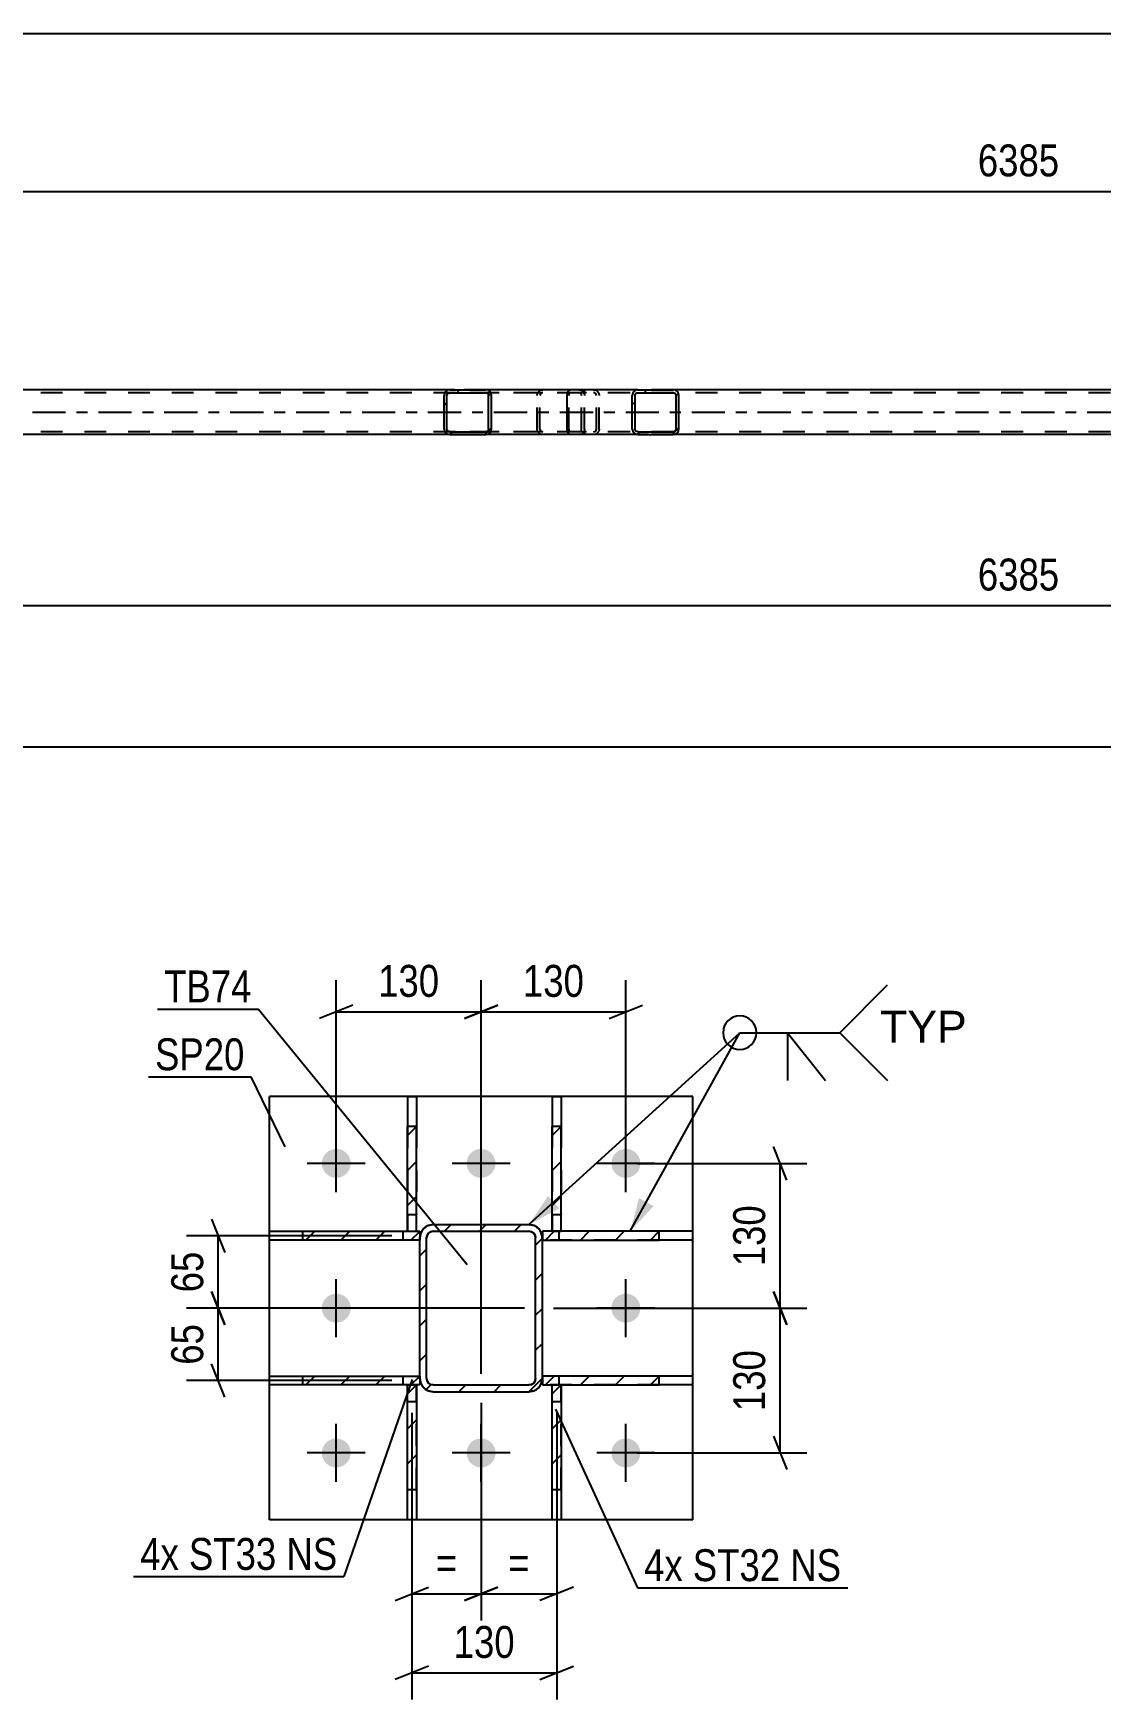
# Model space of a CAD drawing. Header units: millimetres. Extents: x -45 to 796, y -418 to 176.
# Drawn here: x 233.7 to 329.5, y -328.7 to -179.1 of the extents above; entities that cross this region are included whole.
import ezdxf

# ---------------------------------------------------------------- set-up
doc = ezdxf.new("R2010")
doc.units = ezdxf.units.MM
doc.linetypes.add('DXK_LINE_DOT2', pattern=[3.9198, 1.9599, -1.9599])
doc.linetypes.add('DXK_LINE_DOT3', pattern=[5.9187, 2.979, -0.9799, 0.9799, -0.9799])
doc.styles.add('Arial', font='ARIAL.TTF', dxfattribs={"height": 0.2})
doc.styles.add('Arial Narrow', font='ARIALN.TTF', dxfattribs={"height": 0.2})

# ---------------------------------------------------------------- blocks, each defined once
blk = doc.blocks.new('Part-122568648-7025 - 6955')
at = {"linetype": 'Continuous'}
h = blk.add_hatch(dxfattribs=at)
h.set_pattern_fill('', scale=0.7, style=0, pattern_type=0)
h.set_pattern_definition([(45, (274.8212, -211.3742), (-1.57154, 1.57154), [])])
h.paths.add_polyline_path([(274.86, -211.56), (274.82, -211.37), (274.71, -211.22), (274.54, -211.11), (274.35, -211.08), (271.11, -211.08), (270.92, -211.11), (270.75, -211.22), (270.64, -211.37), (270.6, -211.56), (270.6, -214.6), (270.64, -214.78), (270.75, -214.94), (270.92, -215.04), (271.11, -215.08), (274.35, -215.08), (274.54, -215.04), (274.71, -214.94), (274.82, -214.78), (274.86, -214.6)])
h.paths.add_polyline_path([(274.59, -214.69), (274.53, -214.77), (274.45, -214.82), (274.35, -214.84), (271.11, -214.84), (271.02, -214.82), (270.93, -214.77), (270.88, -214.69), (270.86, -214.6), (270.86, -211.56), (270.88, -211.47), (270.93, -211.39), (271.02, -211.34), (271.11, -211.32), (274.35, -211.32), (274.45, -211.34), (274.53, -211.39), (274.59, -211.47), (274.6, -211.56), (274.6, -214.6)])
at = {"color": 2, "linetype": 'Continuous'}
for p, q in [((270.64, -211.37), (270.6, -211.56)), ((270.6, -214.6), (270.6, -211.56)), ((270.86, -211.56), (270.88, -211.47)), ((270.86, -214.6), (270.86, -211.56)), ((270.88, -211.47), (270.93, -211.39)), ((271.11, -211.08), (270.92, -211.11)), ((270.93, -211.39), (271.02, -211.34)), ((271.02, -211.34), (271.11, -211.32)), ((271.11, -211.08), (274.35, -211.08)), ((271.11, -211.32), (274.35, -211.32)), ((281.93, -211.08), (274.35, -211.08)), ((274.54, -211.11), (274.35, -211.08)), ((274.35, -211.32), (274.45, -211.34)), ((274.45, -211.34), (274.53, -211.39)), ((274.53, -211.39), (274.59, -211.47)), ((274.59, -211.47), (274.6, -211.56)), ((274.6, -214.6), (274.6, -211.56)), ((274.86, -211.56), (274.82, -211.37)), ((274.86, -214.6), (274.86, -211.56)), ((270.6, -214.6), (270.64, -214.78)), ((270.88, -214.69), (270.86, -214.6)), ((270.93, -214.77), (270.88, -214.69)), ((270.92, -215.04), (271.11, -215.08)), ((271.02, -214.82), (270.93, -214.77)), ((271.11, -214.84), (271.02, -214.82)), ((271.11, -214.84), (274.35, -214.84)), ((271.11, -215.08), (274.35, -215.08)), ((274.45, -214.82), (274.35, -214.84)), ((274.35, -215.08), (274.54, -215.04)), ((281.93, -215.08), (274.35, -215.08)), ((274.53, -214.77), (274.45, -214.82)), ((274.59, -214.69), (274.53, -214.77)), ((274.6, -214.6), (274.59, -214.69)), ((274.82, -214.78), (274.86, -214.6))]:
    blk.add_line(p, q, dxfattribs=at)
at = {"color": 7, "linetype": 'DXK_LINE_DOT2'}
for p, q in [((274.35, -211.08), (271.11, -211.08)), ((282.7, -211.32), (271.11, -211.32)), ((278.95, -211.56), (278.99, -211.37)), ((278.95, -214.6), (278.95, -211.56)), ((279.23, -211.47), (279.21, -211.56)), ((279.21, -214.6), (279.21, -211.56)), ((279.28, -211.39), (279.23, -211.47)), ((279.27, -211.11), (279.46, -211.08)), ((279.37, -211.34), (279.28, -211.39)), ((279.46, -211.32), (279.37, -211.34)), ((282.7, -211.08), (281.93, -211.08)), ((282.7, -211.08), (282.89, -211.11)), ((282.8, -211.34), (282.7, -211.32)), ((282.88, -211.39), (282.8, -211.34)), ((282.93, -211.47), (282.88, -211.39)), ((282.95, -211.56), (282.93, -211.47)), ((282.95, -214.6), (282.95, -211.56)), ((283.17, -211.37), (283.21, -211.56)), ((283.21, -214.6), (283.21, -211.56)), ((282.7, -214.84), (271.11, -214.84)), ((274.35, -215.08), (271.11, -215.08)), ((278.99, -214.78), (278.95, -214.6)), ((279.21, -214.6), (279.23, -214.69)), ((279.23, -214.69), (279.28, -214.77)), ((279.46, -215.08), (279.27, -215.04)), ((279.28, -214.77), (279.31, -214.78)), ((279.31, -214.78), (279.37, -214.82)), ((279.37, -214.82), (279.46, -214.84)), ((282.7, -215.08), (281.93, -215.08)), ((282.7, -214.84), (282.8, -214.82)), ((282.89, -215.04), (282.7, -215.08)), ((282.8, -214.82), (282.88, -214.77)), ((282.88, -214.77), (282.93, -214.69)), ((282.93, -214.69), (282.95, -214.6)), ((283.21, -214.6), (283.17, -214.78))]:
    blk.add_line(p, q, dxfattribs=at)
at = {"color": 2, "linetype": 'Continuous'}
for centre, start, end in [((271.09, -211.58), 110.7583, 155.68), ((274.37, -211.58), 24.32, 69.2417), ((271.09, -214.58), 204.32, 249.2417), ((274.37, -214.58), 290.7583, 335.68)]:
    blk.add_arc(centre, 0.496, start, end, dxfattribs=at)
at = {"color": 7, "linetype": 'DXK_LINE_DOT2'}
for centre, start, end in [((279.44, -211.58), 110.7583, 155.68), ((282.72, -211.58), 24.32, 69.2417), ((279.44, -214.58), 204.32, 249.2417), ((282.72, -214.58), 290.7583, 335.68)]:
    blk.add_arc(centre, 0.496, start, end, dxfattribs=at)
blk = doc.blocks.new('Part-122568648-7106 - 6955')
at = {"color": 7, "linetype": 'DXK_LINE_DOT2'}
for p, q in [((718.48, -211.32), (56.08, -211.32)), ((291.17, -211.08), (271.11, -211.08)), ((718.48, -214.84), (56.08, -214.84)), ((708.37, -215.08), (185.98, -215.08)), ((291.17, -215.08), (271.11, -215.08))]:
    blk.add_line(p, q, dxfattribs=at)
at = {"color": 2, "linetype": 'Continuous'}
for p, q in [((271.11, -211.08), (206.04, -211.08)), ((356.25, -211.08), (291.17, -211.08)), ((271.11, -215.08), (206.04, -215.08)), ((356.25, -215.08), (291.17, -215.08))]:
    blk.add_line(p, q, dxfattribs=at)
at = {"color": 7, "linetype": 'DXK_LINE_DOT3'}
blk.add_line((56.08, -213.08), (718.48, -213.08), dxfattribs=at)
blk = doc.blocks.new('Part-122568648-7164 - 6955')
at = {"linetype": 'Continuous'}
h = blk.add_hatch(dxfattribs=at)
h.set_pattern_fill('', scale=0.7, style=0, pattern_type=0)
h.set_pattern_definition([(45, (291.639, -211.3742), (-1.57154, 1.57154), [])])
h.paths.add_polyline_path([(291.68, -211.56), (291.64, -211.37), (291.53, -211.22), (291.37, -211.11), (291.17, -211.08), (287.99, -211.08), (287.8, -211.11), (287.63, -211.22), (287.53, -211.37), (287.49, -211.56), (287.49, -214.6), (287.53, -214.78), (287.63, -214.94), (287.8, -215.04), (287.99, -215.08), (291.17, -215.08), (291.37, -215.04), (291.53, -214.94), (291.64, -214.78), (291.68, -214.6)])
h.paths.add_polyline_path([(291.41, -214.69), (291.35, -214.77), (291.27, -214.82), (291.17, -214.84), (287.99, -214.84), (287.89, -214.82), (287.81, -214.77), (287.76, -214.69), (287.74, -214.6), (287.74, -211.56), (287.76, -211.47), (287.81, -211.39), (287.89, -211.34), (287.99, -211.32), (291.17, -211.32), (291.27, -211.34), (291.35, -211.39), (291.41, -211.47), (291.43, -211.56), (291.43, -214.6)])
at = {"color": 2, "linetype": 'Continuous'}
for p, q in [((281.66, -211.56), (281.68, -211.37)), ((281.66, -214.6), (281.66, -211.56)), ((281.68, -211.37), (281.74, -211.22)), ((281.74, -211.22), (281.83, -211.11)), ((281.83, -211.11), (281.93, -211.08)), ((287.99, -211.08), (281.93, -211.08)), ((287.53, -211.37), (287.49, -211.56)), ((287.49, -214.6), (287.49, -211.56)), ((287.74, -211.56), (287.76, -211.47)), ((287.74, -214.6), (287.74, -211.56)), ((287.76, -211.47), (287.81, -211.39)), ((287.99, -211.08), (287.8, -211.11)), ((287.81, -211.39), (287.89, -211.34)), ((287.89, -211.34), (287.99, -211.32)), ((287.99, -211.08), (291.17, -211.08)), ((287.99, -211.32), (291.17, -211.32)), ((291.37, -211.11), (291.17, -211.08)), ((291.17, -211.32), (291.27, -211.34)), ((291.27, -211.34), (291.35, -211.39)), ((291.35, -211.39), (291.41, -211.47)), ((291.41, -211.47), (291.43, -211.56)), ((291.43, -214.6), (291.43, -211.56)), ((291.68, -211.56), (291.64, -211.37)), ((291.68, -214.6), (291.68, -211.56)), ((281.68, -214.78), (281.66, -214.6)), ((281.74, -214.94), (281.68, -214.78)), ((281.83, -215.04), (281.74, -214.94)), ((281.93, -215.08), (281.83, -215.04)), ((287.99, -215.08), (281.93, -215.08)), ((287.49, -214.6), (287.53, -214.78)), ((287.76, -214.69), (287.74, -214.6)), ((287.81, -214.77), (287.76, -214.69)), ((287.8, -215.04), (287.99, -215.08)), ((287.89, -214.82), (287.81, -214.77)), ((287.99, -214.84), (287.89, -214.82)), ((287.99, -214.84), (291.17, -214.84)), ((287.99, -215.08), (291.17, -215.08)), ((291.27, -214.82), (291.17, -214.84)), ((291.17, -215.08), (291.37, -215.04)), ((291.35, -214.77), (291.27, -214.82)), ((291.41, -214.69), (291.35, -214.77)), ((291.43, -214.6), (291.41, -214.69)), ((291.64, -214.78), (291.68, -214.6))]:
    blk.add_line(p, q, dxfattribs=at)
at = {"color": 7, "linetype": 'DXK_LINE_DOT2'}
for p, q in [((281.81, -211.47), (281.8, -211.56)), ((281.8, -214.6), (281.8, -211.56)), ((281.84, -211.39), (281.81, -211.47)), ((281.88, -211.34), (281.84, -211.39)), ((281.93, -211.32), (281.88, -211.34)), ((291.17, -211.32), (281.93, -211.32)), ((283.21, -211.32), (283.21, -211.08)), ((284.02, -211.08), (284.22, -211.11)), ((284.12, -211.34), (284.02, -211.32)), ((284.2, -211.39), (284.12, -211.34)), ((284.26, -211.47), (284.2, -211.39)), ((284.28, -211.56), (284.26, -211.47)), ((284.28, -214.6), (284.28, -211.56)), ((284.49, -211.37), (284.53, -211.56)), ((284.53, -214.6), (284.53, -211.56)), ((291.17, -211.08), (287.99, -211.08)), ((281.8, -214.6), (281.81, -214.69)), ((281.81, -214.69), (281.84, -214.77)), ((281.84, -214.77), (281.88, -214.82)), ((281.88, -214.82), (281.93, -214.84)), ((291.17, -214.84), (281.93, -214.84)), ((283.21, -215.08), (283.21, -214.84)), ((284.02, -214.84), (284.12, -214.82)), ((284.22, -215.04), (284.02, -215.08)), ((284.12, -214.82), (284.2, -214.77)), ((284.2, -214.77), (284.26, -214.69)), ((284.26, -214.69), (284.28, -214.6)), ((284.53, -214.6), (284.49, -214.78)), ((291.17, -215.08), (287.99, -215.08))]:
    blk.add_line(p, q, dxfattribs=at)
for centre, start, end in [((284.04, -211.57), 23.8494, 68.8059), ((284.04, -214.58), 291.1941, 336.1506)]:
    blk.add_arc(centre, 0.492, start, end, dxfattribs=at)
at = {"color": 2, "linetype": 'Continuous'}
for centre, start, end in [((287.98, -211.57), 111.1941, 156.1506), ((291.19, -211.57), 23.8494, 68.8059), ((287.98, -214.58), 203.8494, 248.8059), ((291.19, -214.58), 291.1941, 336.1506)]:
    blk.add_arc(centre, 0.492, start, end, dxfattribs=at)
blk = doc.blocks.new('Part-122568648-3587 - 3463')
at = {"linetype": 'Continuous'}
h = blk.add_hatch(dxfattribs=at)
h.set_pattern_fill('', scale=0.7, style=0, pattern_type=0)
h.set_pattern_definition([(45, (289.9198, -299.6147), (-1.57154, 1.57154), [])])
h.paths.add_polyline_path([(289.92, -300.41), (289.92, -299.61), (279.42, -299.61), (279.42, -300.41)])
at = {"color": 7, "linetype": 'DXK_LINE_DOT2'}
for p, q in [((289.92, -299.61), (279.42, -299.61)), ((279.42, -299.61), (279.42, -300.41)), ((289.92, -300.41), (279.42, -300.41)), ((280.92, -300.41), (280.92, -299.61))]:
    blk.add_line(p, q, dxfattribs=at)
at = {"color": 2, "linetype": 'Continuous'}
for p, q in [((289.92, -299.61), (279.42, -299.61)), ((279.42, -299.61), (279.42, -300.41)), ((279.42, -300.41), (289.92, -300.41)), ((292.92, -299.61), (289.92, -299.61)), ((289.92, -300.41), (289.92, -299.61)), ((292.92, -300.41), (289.92, -300.41)), ((292.92, -300.41), (292.92, -299.61))]:
    blk.add_line(p, q, dxfattribs=at)
blk = doc.blocks.new('Part-122568648-3534 - 3463')
at = {"linetype": 'Continuous'}
h = blk.add_hatch(dxfattribs=at)
h.set_pattern_fill('', scale=0.7, style=0, pattern_type=0)
h.set_pattern_definition([(45, (268.106, -277.2026), (-1.57154, 1.57154), [])])
h.paths.add_polyline_path([(268.11, -286.6), (268.11, -277.2), (267.31, -277.2), (267.31, -286.6)])
at = {"color": 2, "linetype": 'Continuous'}
for p, q in [((267.31, -274.51), (267.31, -277.2)), ((267.31, -274.51), (268.11, -274.51)), ((268.11, -274.51), (268.11, -277.2)), ((267.31, -286.6), (267.31, -277.2)), ((268.11, -277.2), (267.31, -277.2)), ((268.11, -286.6), (268.11, -277.2)), ((267.31, -286.6), (268.11, -286.6))]:
    blk.add_line(p, q, dxfattribs=at)
at = {"color": 7, "linetype": 'DXK_LINE_DOT2'}
for p, q in [((267.31, -277.2), (267.31, -286.6)), ((268.11, -277.2), (268.11, -285.1)), ((267.31, -285.1), (268.11, -285.1)), ((268.11, -286.6), (268.11, -285.1)), ((267.31, -286.6), (268.11, -286.6))]:
    blk.add_line(p, q, dxfattribs=at)
blk = doc.blocks.new('Part-122568648-3478 - 3463')
at = {"linetype": 'Continuous'}
h = blk.add_hatch(dxfattribs=at)
h.set_pattern_fill('', scale=0.7, style=0, pattern_type=0)
h.set_pattern_definition([(45, (279.4215, -299.8125), (-1.57154, 1.57154), [])])
h.paths.add_polyline_path([(279.33, -300.27), (279.42, -299.81), (279.42, -287.21), (279.33, -286.75), (279.07, -286.36), (278.68, -286.1), (278.22, -286.01), (269.62, -286.01), (269.16, -286.1), (268.77, -286.36), (268.51, -286.75), (268.42, -287.21), (268.42, -299.81), (268.51, -300.27), (268.77, -300.66), (269.16, -300.92), (269.62, -301.01), (278.22, -301.01), (278.68, -300.92), (279.07, -300.66)])
h.paths.add_polyline_path([(278.45, -300.37), (278.22, -300.41), (269.62, -300.41), (269.39, -300.37), (269.2, -300.24), (269.07, -300.04), (269.02, -299.81), (269.02, -287.21), (269.07, -286.98), (269.2, -286.79), (269.39, -286.66), (269.62, -286.61), (278.22, -286.61), (278.45, -286.66), (278.65, -286.79), (278.78, -286.98), (278.82, -287.21), (278.82, -299.81), (278.78, -300.04), (278.65, -300.24)])
at = {"color": 7, "linetype": 'DXK_LINE_DOT2'}
for p, q in [((268.42, -287.21), (268.51, -286.75)), ((268.42, -299.81), (268.42, -287.21)), ((269.07, -286.98), (269.02, -287.21)), ((269.02, -299.81), (269.02, -287.21)), ((269.2, -286.79), (269.07, -286.98)), ((269.16, -286.1), (269.62, -286.01)), ((269.39, -286.66), (269.2, -286.79)), ((269.62, -286.61), (269.39, -286.66)), ((269.62, -286.01), (278.22, -286.01)), ((269.62, -286.61), (278.22, -286.61)), ((278.22, -286.01), (278.68, -286.1)), ((278.45, -286.66), (278.22, -286.61)), ((278.65, -286.79), (278.45, -286.66)), ((278.78, -286.98), (278.65, -286.79)), ((278.82, -287.21), (278.78, -286.98)), ((278.82, -299.81), (278.82, -287.21)), ((279.33, -286.75), (279.42, -287.21)), ((279.42, -299.81), (279.42, -287.21)), ((268.51, -300.27), (268.42, -299.81)), ((269.02, -299.81), (269.07, -300.04)), ((269.07, -300.04), (269.2, -300.24)), ((269.2, -300.24), (269.39, -300.37)), ((269.39, -300.37), (269.62, -300.41)), ((269.62, -300.41), (278.22, -300.41)), ((278.22, -300.41), (278.45, -300.37)), ((278.45, -300.37), (278.65, -300.24)), ((278.65, -300.24), (278.78, -300.04)), ((278.78, -300.04), (278.82, -299.81)), ((279.42, -299.81), (279.33, -300.27)), ((269.62, -301.01), (269.16, -300.92)), ((269.62, -301.01), (278.22, -301.01)), ((278.68, -300.92), (278.22, -301.01))]:
    blk.add_line(p, q, dxfattribs=at)
at = {"color": 2, "linetype": 'Continuous'}
for p, q in [((268.51, -286.75), (268.42, -287.21)), ((268.42, -299.81), (268.42, -287.21)), ((269.02, -287.21), (269.07, -286.98)), ((269.02, -299.81), (269.02, -287.21)), ((269.07, -286.98), (269.2, -286.79)), ((269.62, -286.01), (269.16, -286.1)), ((269.2, -286.79), (269.39, -286.66)), ((269.39, -286.66), (269.62, -286.61)), ((269.62, -286.01), (278.22, -286.01)), ((269.62, -286.61), (278.22, -286.61)), ((278.68, -286.1), (278.22, -286.01)), ((278.22, -286.61), (278.45, -286.66)), ((278.45, -286.66), (278.65, -286.79)), ((278.65, -286.79), (278.78, -286.98)), ((278.78, -286.98), (278.82, -287.21)), ((278.82, -299.81), (278.82, -287.21)), ((279.42, -287.21), (279.33, -286.75)), ((279.42, -299.81), (279.42, -287.21)), ((268.42, -299.81), (268.51, -300.27)), ((269.07, -300.04), (269.02, -299.81)), ((269.2, -300.24), (269.07, -300.04)), ((269.39, -300.37), (269.2, -300.24)), ((269.62, -300.41), (269.39, -300.37)), ((269.62, -300.41), (278.22, -300.41)), ((278.45, -300.37), (278.22, -300.41)), ((278.65, -300.24), (278.45, -300.37)), ((278.78, -300.04), (278.65, -300.24)), ((278.82, -299.81), (278.78, -300.04)), ((279.33, -300.27), (279.42, -299.81)), ((269.16, -300.92), (269.62, -301.01)), ((269.62, -301.01), (278.22, -301.01)), ((278.22, -301.01), (278.68, -300.92))]:
    blk.add_line(p, q, dxfattribs=at)
at = {"color": 7, "linetype": 'DXK_LINE_DOT3'}
blk.add_line((273.92, -293.51), (273.92, -293.51), dxfattribs=at)
at = {"color": 7, "linetype": 'DXK_LINE_DOT2'}
for centre, start, end in [((269.62, -287.21), 112.5, 157.5), ((278.22, -287.21), 22.5, 67.5), ((269.62, -299.81), 202.5, 247.5), ((278.22, -299.81), 292.5, 337.5)]:
    blk.add_arc(centre, 1.2, start, end, dxfattribs=at)
at = {"color": 2, "linetype": 'Continuous'}
for centre, start, end in [((269.62, -287.21), 112.5, 157.5), ((278.22, -287.21), 22.5, 67.5), ((269.62, -299.81), 202.5, 247.5), ((278.22, -299.81), 292.5, 337.5)]:
    blk.add_arc(centre, 1.2, start, end, dxfattribs=at)
blk = doc.blocks.new('Part-122568648-3509 - 3463')
at = {"linetype": 'Continuous'}
h = blk.add_hatch(dxfattribs=at)
h.set_pattern_fill('', scale=0.7, style=0, pattern_type=0)
h.set_pattern_definition([(45, (268.4215, -286.615), (-1.57154, 1.57154), [])])
h.paths.add_polyline_path([(268.42, -287.41), (268.42, -286.61), (257.92, -286.61), (257.92, -287.41)])
at = {"color": 2, "linetype": 'Continuous'}
for p, q in [((254.92, -287.41), (254.92, -286.61)), ((254.92, -286.61), (257.92, -286.61)), ((257.92, -286.61), (268.42, -286.61)), ((257.92, -287.41), (257.92, -286.61)), ((268.42, -286.61), (268.42, -287.41)), ((257.92, -287.41), (254.92, -287.41)), ((268.42, -287.41), (257.92, -287.41))]:
    blk.add_line(p, q, dxfattribs=at)
at = {"color": 7, "linetype": 'DXK_LINE_DOT2'}
for p, q in [((257.92, -286.61), (268.42, -286.61)), ((266.92, -287.41), (266.92, -286.61)), ((268.42, -286.61), (268.42, -287.41)), ((268.42, -287.41), (257.92, -287.41))]:
    blk.add_line(p, q, dxfattribs=at)
blk = doc.blocks.new('Part-122568648-3524 - 3463')
at = {"linetype": 'Continuous'}
h = blk.add_hatch(dxfattribs=at)
h.set_pattern_fill('', scale=0.7, style=0, pattern_type=0)
h.set_pattern_definition([(45, (268.1066, -300.4048), (-1.57154, 1.57154), [])])
h.paths.add_polyline_path([(268.11, -309.82), (268.11, -300.4), (267.31, -300.4), (267.31, -309.82)])
at = {"color": 7, "linetype": 'DXK_LINE_DOT2'}
for p, q in [((267.31, -301.9), (267.31, -300.4)), ((267.31, -300.4), (268.11, -300.4)), ((268.11, -309.82), (268.11, -300.4)), ((267.31, -301.9), (268.11, -301.9)), ((267.31, -309.82), (267.31, -301.9))]:
    blk.add_line(p, q, dxfattribs=at)
at = {"color": 2, "linetype": 'Continuous'}
for p, q in [((267.31, -309.82), (267.31, -300.4)), ((267.31, -300.4), (268.11, -300.4)), ((268.11, -300.4), (268.11, -309.82)), ((267.31, -312.51), (267.31, -309.82)), ((268.11, -309.82), (267.31, -309.82)), ((268.11, -309.82), (268.11, -312.51)), ((268.11, -312.51), (267.31, -312.51))]:
    blk.add_line(p, q, dxfattribs=at)
blk = doc.blocks.new('Part-122568648-3529 - 3463')
at = {"linetype": 'Continuous'}
h = blk.add_hatch(dxfattribs=at)
h.set_pattern_fill('', scale=0.7, style=0, pattern_type=0)
h.set_pattern_definition([(45, (281.106, -300.4048), (-1.57154, 1.57154), [])])
h.paths.add_polyline_path([(281.11, -309.82), (281.11, -300.4), (280.31, -300.4), (280.31, -309.82)])
at = {"color": 7, "linetype": 'DXK_LINE_DOT2'}
for p, q in [((280.31, -301.9), (280.31, -300.4)), ((280.31, -300.4), (281.11, -300.4)), ((281.11, -309.82), (281.11, -300.4)), ((280.31, -301.9), (281.11, -301.9)), ((280.31, -309.82), (280.31, -301.9))]:
    blk.add_line(p, q, dxfattribs=at)
at = {"color": 2, "linetype": 'Continuous'}
for p, q in [((280.31, -309.82), (280.31, -300.4)), ((280.31, -300.4), (281.11, -300.4)), ((281.11, -300.4), (281.11, -309.82)), ((280.31, -312.51), (280.31, -309.82)), ((281.11, -309.82), (280.31, -309.82)), ((281.11, -309.82), (281.11, -312.51)), ((281.11, -312.51), (280.31, -312.51))]:
    blk.add_line(p, q, dxfattribs=at)
blk = doc.blocks.new('Part-122568648-3539 - 3463')
at = {"linetype": 'Continuous'}
h = blk.add_hatch(dxfattribs=at)
h.set_pattern_fill('', scale=0.7, style=0, pattern_type=0)
h.set_pattern_definition([(45, (281.1055, -277.2027), (-1.57154, 1.57154), [])])
h.paths.add_polyline_path([(281.11, -286.6), (281.11, -277.2), (280.31, -277.2), (280.31, -286.6)])
at = {"color": 2, "linetype": 'Continuous'}
for p, q in [((280.31, -274.51), (280.31, -277.2)), ((280.31, -274.51), (281.11, -274.51)), ((281.11, -274.51), (281.11, -277.2)), ((280.31, -286.6), (280.31, -277.2)), ((281.11, -277.2), (280.31, -277.2)), ((281.11, -286.6), (281.11, -277.2)), ((280.31, -286.6), (281.11, -286.6))]:
    blk.add_line(p, q, dxfattribs=at)
at = {"color": 7, "linetype": 'DXK_LINE_DOT2'}
for p, q in [((280.31, -277.2), (280.31, -286.6)), ((281.11, -277.2), (281.11, -285.1)), ((280.31, -285.1), (281.11, -285.1)), ((281.11, -286.6), (281.11, -285.1)), ((280.31, -286.6), (281.11, -286.6))]:
    blk.add_line(p, q, dxfattribs=at)
blk = doc.blocks.new('Bolt-122568648-3628 - 3463')
at = {"linetype": 'Continuous'}
for points in [[(259.62, -280.51, -1), (262.22, -280.51, -1)], [(272.62, -280.51, -1), (275.22, -280.51, -1)], [(285.62, -280.51, -1), (288.22, -280.51, -1)], [(259.62, -293.51, -1), (262.22, -293.51, -1)], [(285.62, -293.51, -1), (288.22, -293.51, -1)], [(259.62, -306.51, -1), (262.22, -306.51, -1)], [(272.62, -306.51, -1), (275.22, -306.51, -1)], [(285.62, -306.51, -1), (288.22, -306.51, -1)]]:
    blk.add_hatch(color=1, dxfattribs=at).paths.add_polyline_path(points)
at = {"color": 1, "linetype": 'Continuous'}
for p, q in [((260.92, -283.11), (260.92, -277.91)), ((273.92, -283.11), (273.92, -277.91)), ((286.92, -283.11), (286.92, -277.91)), ((263.52, -280.51), (258.32, -280.51)), ((276.52, -280.51), (271.32, -280.51)), ((289.52, -280.51), (284.32, -280.51)), ((260.92, -296.11), (260.92, -290.91)), ((286.92, -296.11), (286.92, -290.91)), ((263.52, -293.51), (258.32, -293.51)), ((289.52, -293.51), (284.32, -293.51)), ((260.92, -309.11), (260.92, -303.91)), ((273.92, -309.11), (273.92, -303.91)), ((286.92, -309.11), (286.92, -303.91)), ((263.52, -306.51), (258.32, -306.51)), ((276.52, -306.51), (271.32, -306.51)), ((289.52, -306.51), (284.32, -306.51))]:
    blk.add_line(p, q, dxfattribs=at)
blk = doc.blocks.new('Part-122568648-3581 - 3463')
at = {"color": 2, "linetype": 'Continuous'}
for p, q in [((254.92, -312.51), (254.92, -274.51)), ((292.92, -274.51), (254.92, -274.51)), ((292.92, -312.51), (292.92, -274.51)), ((292.92, -312.51), (254.92, -312.51))]:
    blk.add_line(p, q, dxfattribs=at)
blk = doc.blocks.new('Part-122568648-3592 - 3463')
at = {"linetype": 'Continuous'}
h = blk.add_hatch(dxfattribs=at)
h.set_pattern_fill('', scale=0.7, style=0, pattern_type=0)
h.set_pattern_definition([(45, (289.9198, -286.6147), (-1.57154, 1.57154), [])])
h.paths.add_polyline_path([(289.92, -287.41), (289.92, -286.61), (279.42, -286.61), (279.42, -287.41)])
at = {"color": 7, "linetype": 'DXK_LINE_DOT2'}
for p, q in [((289.92, -286.61), (279.42, -286.61)), ((279.42, -286.61), (279.42, -287.41)), ((280.92, -287.41), (280.92, -286.61)), ((289.92, -287.41), (279.42, -287.41))]:
    blk.add_line(p, q, dxfattribs=at)
at = {"color": 2, "linetype": 'Continuous'}
for p, q in [((289.92, -286.61), (279.42, -286.61)), ((279.42, -286.61), (279.42, -287.41)), ((292.92, -286.61), (289.92, -286.61)), ((289.92, -287.41), (289.92, -286.61)), ((292.92, -287.41), (292.92, -286.61)), ((279.42, -287.41), (289.92, -287.41)), ((292.92, -287.41), (289.92, -287.41))]:
    blk.add_line(p, q, dxfattribs=at)
blk = doc.blocks.new('Part-122568648-3610 - 3463')
at = {"linetype": 'Continuous'}
h = blk.add_hatch(dxfattribs=at)
h.set_pattern_fill('', scale=0.7, style=0, pattern_type=0)
h.set_pattern_definition([(45, (268.4215, -299.615), (-1.57154, 1.57154), [])])
h.paths.add_polyline_path([(268.42, -300.41), (268.42, -299.61), (257.92, -299.61), (257.92, -300.41)])
at = {"color": 2, "linetype": 'Continuous'}
for p, q in [((254.92, -300.41), (254.92, -299.61)), ((254.92, -299.61), (257.92, -299.61)), ((257.92, -300.41), (254.92, -300.41)), ((257.92, -299.61), (268.42, -299.61)), ((257.92, -300.41), (257.92, -299.61)), ((268.42, -300.41), (257.92, -300.41)), ((268.42, -299.61), (268.42, -300.41))]:
    blk.add_line(p, q, dxfattribs=at)
at = {"color": 7, "linetype": 'DXK_LINE_DOT2'}
for p, q in [((257.92, -299.61), (268.42, -299.61)), ((268.42, -300.41), (257.92, -300.41)), ((266.92, -300.41), (266.92, -299.61)), ((268.42, -299.61), (268.42, -300.41))]:
    blk.add_line(p, q, dxfattribs=at)
blk = doc.blocks.new('StraightDimension-122568648-7291 - 6955')
at = {"color": 7, "linetype": 'Continuous'}
blk.add_line((45.22, -243.13), (729.34, -243.13), dxfattribs=at)
blk = doc.blocks.new('StraightDimension-122568648-7313 - 6955')
at = {"color": 7, "linetype": 'Continuous'}
blk.add_line((194.47, -230.43), (449.88, -230.43), dxfattribs=at)
at = {"color": 0}
blk.add_wipeout([(326.43, -229.68), (326.43, -225.48), (317.92, -225.48), (317.92, -229.68)], dxfattribs=at)
at = {"color": 3, "style": 'Arial Narrow'}
blk.add_text('6385', height=2.863, dxfattribs=at).set_placement((318.52, -229.08))
blk = doc.blocks.new('StraightDimension-122568648-7356 - 6955')
at = {"color": 7, "linetype": 'Continuous'}
blk.add_line((194.47, -193.25), (449.88, -193.25), dxfattribs=at)
at = {"color": 0}
blk.add_wipeout([(326.43, -192.5), (326.43, -188.3), (317.92, -188.3), (317.92, -192.5)], dxfattribs=at)
at = {"color": 3, "style": 'Arial Narrow'}
blk.add_text('6385', height=2.863, dxfattribs=at).set_placement((318.52, -191.9))
blk = doc.blocks.new('StraightDimension-122568648-7381 - 6955')
at = {"color": 7, "linetype": 'Continuous'}
blk.add_line((45.86, -179.06), (728.7, -179.06), dxfattribs=at)
blk = doc.blocks.new('StraightDimension-122568648-3762 - 3463')
at = {"color": 7, "linetype": 'Continuous'}
for p, q in [((273.92, -302.01), (273.92, -321.56)), ((280.71, -313.51), (280.71, -321.56)), ((272.42, -319.76), (275.42, -318.56)), ((282.21, -318.56), (279.21, -319.76)), ((273.92, -319.16), (280.71, -319.16))]:
    blk.add_line(p, q, dxfattribs=at)
at = {"color": 0}
blk.add_wipeout([(278.87, -318.41), (278.87, -314.21), (275.75, -314.21), (275.75, -318.41)], dxfattribs=at)
at = {"color": 3, "style": 'Arial Narrow'}
blk.add_text('=', height=2.86, dxfattribs=at).set_placement((276.35, -317.81))
blk = doc.blocks.new('StraightDimension-122568648-3691 - 3463')
at = {"color": 7, "linetype": 'Continuous'}
for p, q in [((267.71, -302.9), (267.71, -328.66)), ((280.71, -302.9), (280.71, -328.66)), ((269.21, -325.66), (266.21, -326.86)), ((279.21, -326.86), (282.21, -325.66)), ((267.71, -326.26), (280.71, -326.26))]:
    blk.add_line(p, q, dxfattribs=at)
at = {"color": 0}
blk.add_wipeout([(277.55, -325.51), (277.55, -321.31), (270.86, -321.31), (270.86, -325.51)], dxfattribs=at)
at = {"color": 3, "style": 'Arial Narrow'}
blk.add_text('130', height=2.863, dxfattribs=at).set_placement((271.46, -324.91))
blk = doc.blocks.new('StraightDimension-122568648-3697 - 3463')
at = {"color": 7, "linetype": 'Continuous'}
for p, q in [((260.92, -279.51), (260.92, -264.06)), ((273.92, -299.41), (273.92, -264.06)), ((262.42, -266.31), (259.42, -267.51)), ((260.92, -266.91), (273.92, -266.91)), ((272.42, -267.51), (275.42, -266.31))]:
    blk.add_line(p, q, dxfattribs=at)
at = {"color": 0}
blk.add_wipeout([(270.76, -266.16), (270.76, -261.96), (264.08, -261.96), (264.08, -266.16)], dxfattribs=at)
at = {"color": 3, "style": 'Arial Narrow'}
blk.add_text('130', height=2.863, dxfattribs=at).set_placement((264.68, -265.56))
blk = doc.blocks.new('StraightDimension-122568648-3710 - 3463')
at = {"color": 7, "linetype": 'Continuous'}
for p, q in [((273.92, -299.41), (273.92, -264.06)), ((286.92, -279.51), (286.92, -264.06)), ((275.42, -266.31), (272.42, -267.51)), ((273.92, -266.91), (286.92, -266.91)), ((285.42, -267.51), (288.42, -266.31))]:
    blk.add_line(p, q, dxfattribs=at)
at = {"color": 0}
blk.add_wipeout([(283.76, -266.16), (283.76, -261.96), (277.08, -261.96), (277.08, -266.16)], dxfattribs=at)
at = {"color": 3, "style": 'Arial Narrow'}
blk.add_text('130', height=2.863, dxfattribs=at).set_placement((277.68, -265.56))
blk = doc.blocks.new('StraightDimension-122568648-3741 - 3463')
at = {"color": 7, "linetype": 'Continuous'}
for p, q in [((301.37, -295.01), (300.17, -292.01)), ((280.42, -293.51), (303.17, -293.51)), ((300.77, -306.51), (300.77, -293.51)), ((300.17, -305.01), (301.37, -308.01)), ((287.92, -306.51), (303.17, -306.51))]:
    blk.add_line(p, q, dxfattribs=at)
at = {"color": 0}
blk.add_wipeout([(300.02, -296.67), (295.82, -296.67), (295.82, -303.35), (300.02, -303.35)], dxfattribs=at)
at = {"color": 3, "style": 'Arial Narrow'}
blk.add_text('130', height=2.863, rotation=90.0002, dxfattribs=at).set_placement((299.42, -302.75))
blk = doc.blocks.new('StraightDimension-122568648-3751 - 3463')
at = {"color": 7, "linetype": 'Continuous'}
for p, q in [((301.37, -282.01), (300.17, -279.01)), ((287.92, -280.51), (303.17, -280.51)), ((300.77, -293.51), (300.77, -280.51)), ((300.17, -292.01), (301.37, -295.01)), ((280.42, -293.51), (303.17, -293.51))]:
    blk.add_line(p, q, dxfattribs=at)
at = {"color": 0}
blk.add_wipeout([(300.02, -283.67), (295.82, -283.67), (295.82, -290.35), (300.02, -290.35)], dxfattribs=at)
at = {"color": 3, "style": 'Arial Narrow'}
blk.add_text('130', height=2.863, rotation=90.0002, dxfattribs=at).set_placement((299.42, -289.75))
blk = doc.blocks.new('StraightDimension-122568648-3771 - 3463')
at = {"color": 7, "linetype": 'Continuous'}
for p, q in [((273.92, -302.01), (273.92, -321.56)), ((267.71, -313.51), (267.71, -321.56)), ((266.21, -319.76), (269.21, -318.56)), ((275.42, -318.56), (272.42, -319.76)), ((267.71, -319.16), (273.92, -319.16))]:
    blk.add_line(p, q, dxfattribs=at)
at = {"color": 0}
blk.add_wipeout([(272.37, -318.41), (272.37, -314.21), (269.25, -314.21), (269.25, -318.41)], dxfattribs=at)
at = {"color": 3, "style": 'Arial Narrow'}
blk.add_text('=', height=2.86, dxfattribs=at).set_placement((269.85, -317.81))
blk = doc.blocks.new('StraightDimension-122568648-13330 - 3463')
at = {"color": 7, "linetype": 'Continuous'}
for p, q in [((249.72, -285.51), (250.92, -288.51)), ((265.92, -287.01), (247.47, -287.01)), ((250.32, -293.51), (250.32, -287.01)), ((250.92, -295.01), (249.72, -292.01)), ((277.82, -293.51), (247.47, -293.51))]:
    blk.add_line(p, q, dxfattribs=at)
at = {"color": 0}
blk.add_wipeout([(249.57, -287.84), (245.37, -287.84), (245.37, -292.69), (249.57, -292.69)], dxfattribs=at)
at = {"color": 3, "style": 'Arial Narrow'}
blk.add_text('65', height=2.863, rotation=90.0002, dxfattribs=at).set_placement((248.97, -292.09))
blk = doc.blocks.new('StraightDimension-122568648-13331 - 3463')
at = {"color": 7, "linetype": 'Continuous'}
for p, q in [((249.72, -292.01), (250.92, -295.01)), ((277.82, -293.51), (247.47, -293.51)), ((250.32, -300.01), (250.32, -293.51)), ((250.92, -301.51), (249.72, -298.51)), ((265.92, -300.01), (247.47, -300.01))]:
    blk.add_line(p, q, dxfattribs=at)
at = {"color": 0}
blk.add_wipeout([(249.57, -294.34), (245.37, -294.34), (245.37, -299.19), (249.57, -299.19)], dxfattribs=at)
at = {"color": 3, "style": 'Arial Narrow'}
blk.add_text('65', height=2.863, rotation=90.0002, dxfattribs=at).set_placement((248.97, -298.59))
blk = doc.blocks.new('Mark-122568648-3474 - 3463')
at = {"color": 0}
blk.add_wipeout([(253.32, -266.06), (253.32, -263.06), (245.46, -263.06), (245.46, -266.06)], dxfattribs=at)
blk.add_wipeout([(253.32, -266.06), (253.32, -263.06), (245.46, -263.06), (245.46, -266.06)], dxfattribs=at)
at = {"color": 30, "linetype": 'Continuous'}
for p in [(244.86, -266.66), (272.68, -289.63)]:
    blk.add_line(p, (253.92, -266.66), dxfattribs=at)
at = {"color": 3, "style": 'Arial Narrow'}
blk.add_text('TB74', height=2.863, dxfattribs=at).set_placement((245.46, -266.06))
blk = doc.blocks.new('Mark-122568648-3577 - 3463')
at = {"color": 0}
blk.add_wipeout([(252.68, -272.15), (252.68, -269.15), (244.65, -269.15), (244.65, -272.15)], dxfattribs=at)
blk.add_wipeout([(252.68, -272.15), (252.68, -269.15), (244.65, -269.15), (244.65, -272.15)], dxfattribs=at)
at = {"color": 30, "linetype": 'Continuous'}
for p in [(244.05, -272.75), (256.34, -279.03)]:
    blk.add_line(p, (253.28, -272.75), dxfattribs=at)
at = {"color": 3, "style": 'Arial Narrow'}
blk.add_text('SP20', height=2.863, dxfattribs=at).set_placement((244.65, -272.15))
blk = doc.blocks.new('WeldMark-122568648-3780 - 3463')
at = {"linetype": 'Continuous'}
for points in [[(280.94, -284.55), (278.22, -286.01), (279.93, -283.44)], [(289.41, -284.35), (287.31, -286.61), (288.1, -283.63)]]:
    blk.add_hatch(color=30, dxfattribs=at).paths.add_polyline_path(points)
at = {"color": 30, "linetype": 'Continuous'}
for p, q in [((278.22, -286.01), (297.14, -268.78)), ((287.31, -286.61), (297.14, -268.78)), ((297.14, -268.78), (306.14, -268.78))]:
    blk.add_line(p, q, dxfattribs=at)
at = {"color": 3, "linetype": 'Continuous'}
for q in [(304.85, -273.06), (301.42, -273.06)]:
    blk.add_line((301.42, -268.78), q, dxfattribs=at)
for start, end in [(90, 270), (270, 90)]:
    blk.add_arc((297.14, -268.78), 1.5, start, end, dxfattribs=at)
at = {"color": 0, "linetype": 'Continuous'}
blk.add_wipeout([(317.51, -269.68), (317.51, -266.68), (309.74, -266.68), (309.74, -269.68)], dxfattribs=at)
blk.add_wipeout([(317.51, -269.68), (317.51, -266.68), (309.74, -266.68), (309.74, -269.68)], dxfattribs=at)
at = {"color": 3, "linetype": 'Continuous'}
for q in [(310.42, -264.49), (310.42, -273.06)]:
    blk.add_line((306.14, -268.78), q, dxfattribs=at)
at = {"color": 3, "linetype": 'Continuous', "style": 'Arial'}
blk.add_text('TYP', height=2.865, dxfattribs=at).set_placement((309.74, -269.68))
blk = doc.blocks.new('MarkSet-122568648-3829 - 3463')
at = {"color": 0}
for points in [[(292.03, -318.02), (292.03, -315.02), (288.56, -315.02), (288.56, -318.02)], [(300.78, -318.02), (300.78, -315.02), (292.93, -315.02), (292.93, -318.02)], [(306.25, -318.02), (306.25, -315.02), (301.68, -315.02), (301.68, -318.02)]]:
    blk.add_wipeout(points, dxfattribs=at)
for points in [[(292.03, -318.02), (292.03, -315.02), (288.56, -315.02), (288.56, -318.02)], [(300.78, -318.02), (300.78, -315.02), (292.93, -315.02), (292.93, -318.02)], [(306.25, -318.02), (306.25, -315.02), (301.68, -315.02), (301.68, -318.02)]]:
    blk.add_wipeout(points, dxfattribs=at)
at = {"color": 30, "linetype": 'Continuous'}
for p, q in [((280.6, -302.59), (287.96, -318.62)), ((287.96, -318.62), (306.85, -318.62))]:
    blk.add_line(p, q, dxfattribs=at)
at = {"color": 3, "style": 'Arial Narrow'}
for s, p in [('4x', (288.56, -318.02)), ('ST32', (292.93, -318.02)), ('NS', (301.68, -318.02))]:
    blk.add_text(s, height=2.863, dxfattribs=at).set_placement(p)
blk = doc.blocks.new('MarkSet-122568648-3859 - 3463')
at = {"color": 0}
for points in [[(246.79, -317.01), (246.79, -314.01), (243.32, -314.01), (243.32, -317.01)], [(255.55, -317.01), (255.55, -314.01), (247.69, -314.01), (247.69, -317.01)], [(261.01, -317.01), (261.01, -314.01), (256.45, -314.01), (256.45, -317.01)]]:
    blk.add_wipeout(points, dxfattribs=at)
for points in [[(246.79, -317.01), (246.79, -314.01), (243.32, -314.01), (243.32, -317.01)], [(255.55, -317.01), (255.55, -314.01), (247.69, -314.01), (247.69, -317.01)], [(261.01, -317.01), (261.01, -314.01), (256.45, -314.01), (256.45, -317.01)]]:
    blk.add_wipeout(points, dxfattribs=at)
at = {"color": 30, "linetype": 'Continuous'}
for p in [(267.72, -299.91), (242.72, -317.61)]:
    blk.add_line(p, (261.61, -317.61), dxfattribs=at)
at = {"color": 3, "style": 'Arial Narrow'}
for s, p in [('4x', (243.32, -317.01)), ('ST33', (247.69, -317.01)), ('NS', (256.45, -317.01))]:
    blk.add_text(s, height=2.863, dxfattribs=at).set_placement(p)

msp = doc.modelspace()

# ---------------------------------------------------------------- block references
for name in ['StraightDimension-122568648-7356 - 6955', 'Part-122568648-7106 - 6955', 'Part-122568648-7025 - 6955', 'Part-122568648-7164 - 6955', 'StraightDimension-122568648-7291 - 6955', 'Part-122568648-3581 - 3463', 'Part-122568648-3534 - 3463', 'Part-122568648-3539 - 3463', 'Bolt-122568648-3628 - 3463', 'Part-122568648-3509 - 3463', 'Part-122568648-3478 - 3463', 'Part-122568648-3592 - 3463', 'Part-122568648-3610 - 3463', 'Part-122568648-3524 - 3463', 'Part-122568648-3587 - 3463', 'Part-122568648-3529 - 3463']:
    msp.add_blockref(name, (0, 0))

# ---------------------------------------------------------------- next in the draw order: block references
for name in ['StraightDimension-122568648-7381 - 6955', 'StraightDimension-122568648-7313 - 6955', 'StraightDimension-122568648-3697 - 3463', 'StraightDimension-122568648-3762 - 3463']:
    msp.add_blockref(name, (0, 0))

# ---------------------------------------------------------------- next in the draw order: block references
for name in ['StraightDimension-122568648-3710 - 3463', 'StraightDimension-122568648-3691 - 3463']:
    msp.add_blockref(name, (0, 0))

# ---------------------------------------------------------------- next in the draw order: block references
for name in ['StraightDimension-122568648-13330 - 3463', 'StraightDimension-122568648-3741 - 3463', 'StraightDimension-122568648-3771 - 3463']:
    msp.add_blockref(name, (0, 0))

# ---------------------------------------------------------------- next in the draw order: block references
for name in ['Mark-122568648-3474 - 3463', 'StraightDimension-122568648-3751 - 3463', 'StraightDimension-122568648-13331 - 3463', 'MarkSet-122568648-3829 - 3463']:
    msp.add_blockref(name, (0, 0))

# ---------------------------------------------------------------- next in the draw order: block references
for name in ['WeldMark-122568648-3780 - 3463', 'Mark-122568648-3577 - 3463', 'MarkSet-122568648-3859 - 3463']:
    msp.add_blockref(name, (0, 0))

doc.saveas('drawing.dxf')
